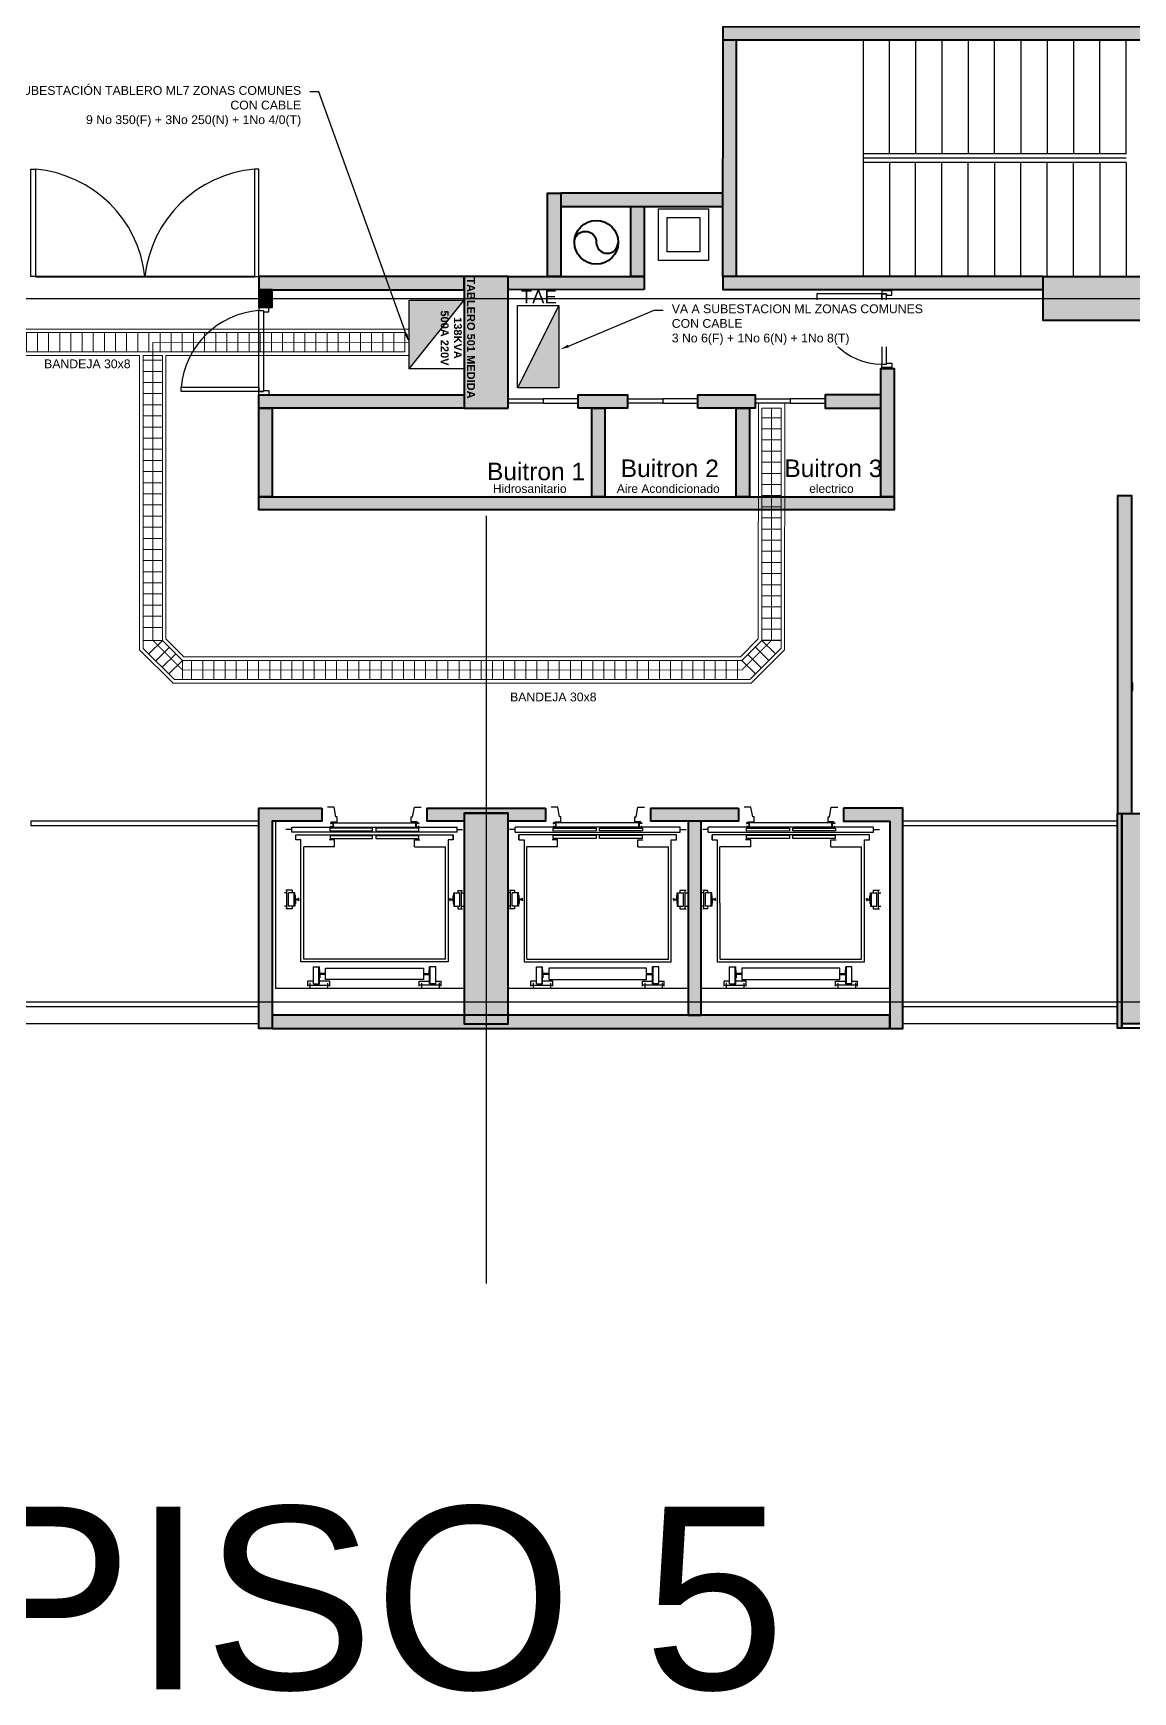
# Model space of a CAD drawing. Header units: millimetres. Extents: x -967 to 876, y -355 to 681.
# Drawn here: x 167.86 to 180.4, y -238.33 to -219.41 of the extents above; entities that cross this region are included whole.
import ezdxf
from ezdxf import colors
from ezdxf.entities.mleader import LeaderData, LeaderLine
from ezdxf.lldxf.tags import DXFTag
from ezdxf.math import Vec2, Vec3

# ---------------------------------------------------------------- set-up
doc = ezdxf.new("R2010")
doc.units = ezdxf.units.MM
for name, pattern in [('Center', [50.8, 31.75, -6.35, 6.35, -6.35]), ('DASHED2', [9.525, 6.35, -3.175]), ('HIDDEN', [9.525, 6.35, -3.175])]:
    doc.linetypes.add(name, pattern=pattern)
for name, color, linetype, lineweight in [('-CN-GYD-BANDEJA TIPO ESCALERA', 140, 'Continuous', 18), ('-CN-GYD-TUBERÍA ILUMINACION', 5, 'Continuous', 18), ('Estructura', 8, 'Continuous', 40), ('Muro', 9, 'Continuous', 40), ('Textos 1', 7, 'Continuous', 25), ('Vidrio', 8, 'Continuous', 30)]:
    doc.layers.add(name, color=color, linetype=linetype, lineweight=lineweight)
for name, color, linetype in [('0-amob', 8, 'Continuous'), ('1amobla', 253, 'Continuous'), ('AMOBLAMIENTO', 8, 'Continuous'), ('AREA PARQUEO', 8, 'Continuous'), ('ASCENSOR', 8, 'Continuous'), ('EJE-ESTRUCTURA', 8, 'Center'), ('F-2', 8, 'Continuous'), ('GG_PISO 5', 8, 'Continuous'), ('HACHTCOLUMNA', 250, 'Continuous'), ('JCA_HATCH 254', 252, 'Continuous'), ('MARCO', 4, 'Continuous'), ('MUEBLE', 8, 'Continuous'), ('PROYECCION', 8, 'DASHED2'), ('RE60', 7, 'Continuous'), ('TB', 7, 'Continuous')]:
    doc.layers.add(name, color=color, linetype=linetype)
doc.layers.add('DIM-25', color=8, linetype='Continuous', plot=False)
doc.styles.get("Standard").update_dxf_attribs({"font": 'arial.ttf'})
tags = doc.linetypes.add('AiX_LINE', pattern='A,0.5,-0.2,["AiX",Standard,S=0.1,R=0,X=-0.1,Y=-0.05],-0.25', length=0.95).pattern_tags.tags
tags[6] = DXFTag(74, 10)

# ---------------------------------------------------------------- blocks, each defined once
blk = doc.blocks.new('MARCOE-102')
for p, q in [((0, 0), (0, -2.5)), ((0, 0), (1.75, 0)), ((1.75, 0), (1.75, -0.45)), ((0, -2.5), (1.75, -2.5)), ((0.175, -0.175), (1.575, -0.175)), ((0.175, -0.175), (0.175, -2.325)), ((0.175, -2.325), (1.575, -2.325)), ((1.375, -0.45), (1.375, -0.275)), ((1.375, -0.275), (1.575, -0.275)), ((1.75, -0.45), (1.375, -0.45)), ((1.375, -2.05), (1.375, -2.225)), ((1.75, -2.05), (1.375, -2.05)), ((1.375, -2.225), (1.575, -2.225)), ((1.575, -0.275), (1.575, -0.175)), ((1.575, -2.325), (1.575, -2.225)), ((1.75, -2.5), (1.75, -2.05))]:
    blk.add_line(p, q)
at = {"layer": 'MARCO'}
blk.add_lwpolyline([(0, 0), (0, -2.5), (1.75, -2.5), (1.75, -2.05), (1.375, -2.05), (1.375, -2.225), (1.575, -2.225), (1.575, -2.325), (0.175, -2.325), (0.175, -0.175), (1.575, -0.175), (1.575, -0.275), (1.375, -0.275), (1.375, -0.45), (1.75, -0.45), (1.75, 0), (0, 0)], dxfattribs=at)
blk = doc.blocks.new('ASCENSOR')
at = {"layer": '0-amob'}
for p, q in [((-1.747, -0.512), (-1.859, -0.533)), ((-1.859, -0.533), (-1.859, -0.609)), ((-1.69, -0.498), (-1.747, -0.498)), ((-1.747, -0.498), (-1.747, -0.512)), ((-1.69, -0.564), (-1.69, -0.498)), ((-1.68, -0.564), (-1.69, -0.564))]:
    blk.add_line(p, q, dxfattribs=at)
blk.add_lwpolyline([(-1.68, -0.564), (-1.68, 0.413), (-1.69, 0.413), (-1.69, 0.347), (-1.747, 0.347), (-1.747, 0.361), (-1.859, 0.382), (-1.859, 0.458)], dxfattribs=at)
at = {"layer": 'ASCENSOR'}
for p, q in [((-0.88, 0.922), (-0.88, 0.95)), ((-0.73, 0.922), (-0.73, 0.95)), ((-1.63, -1.015), (-1.63, 0.869)), ((-1.575, 0.869), (-1.63, 0.869)), ((-1.605, 0.869), (-1.605, 0.932)), ((-1.575, 0.869), (-1.575, -1.015)), ((-1.485, 0.826), (-1.545, 0.826)), ((-1.545, 0.826), (-1.485, 0.826)), ((-1.545, -0.971), (-1.545, 0.826)), ((-1.485, 0.826), (-1.485, 0.766)), ((-1.485, 0.766), (-0.096, 0.766)), ((-0.91, 0.876), (-0.91, 0.932)), ((-0.7, 0.921), (-0.91, 0.921)), ((-0.91, 0.876), (-0.88, 0.876)), ((-0.73, 0.902), (-0.88, 0.902)), ((-0.88, 0.83), (-0.88, 0.902)), ((-0.73, 0.836), (-0.88, 0.836)), ((-0.88, 0.836), (-0.73, 0.836)), ((-0.85, 0.83), (-0.88, 0.83)), ((-0.85, 0.83), (-0.88, 0.83)), ((-0.85, 0.83), (-0.805, 0.83)), ((-0.85, 0.83), (-0.805, 0.83)), ((-0.85, 0.83), (-0.805, 0.83)), ((-0.85, 0.83), (-0.805, 0.83)), ((-0.85, 0.823), (-0.85, 0.83)), ((-0.85, 0.823), (-0.85, 0.83)), ((-0.809, 0.823), (-0.85, 0.823)), ((-0.809, 0.823), (-0.85, 0.823)), ((-0.816, 0.785), (-0.816, 0.792)), ((-0.816, 0.792), (-0.802, 0.792)), ((-0.809, 0.785), (-0.816, 0.785)), ((-0.809, 0.785), (-0.809, 0.823)), ((-0.802, 0.785), (-0.809, 0.785)), ((-0.76, 0.83), (-0.805, 0.83)), ((-0.76, 0.83), (-0.805, 0.83)), ((-0.76, 0.83), (-0.805, 0.83)), ((-0.76, 0.83), (-0.805, 0.83)), ((-0.802, 0.823), (-0.76, 0.823)), ((-0.802, 0.823), (-0.76, 0.823)), ((-0.802, 0.785), (-0.802, 0.823)), ((-0.795, 0.792), (-0.802, 0.792)), ((-0.802, 0.785), (-0.795, 0.785)), ((-0.795, 0.785), (-0.795, 0.792)), ((-0.76, 0.823), (-0.76, 0.83)), ((-0.76, 0.823), (-0.76, 0.83)), ((-0.76, 0.83), (-0.73, 0.83)), ((-0.76, 0.83), (-0.73, 0.83)), ((-0.73, 0.836), (-0.73, 0.902)), ((-0.73, 0.876), (-0.7, 0.876)), ((-0.73, 0.83), (-0.73, 0.836)), ((-0.7, 0.876), (-0.7, 0.932)), ((-0.096, 0.766), (-0.096, -0.911)), ((-1.405, 0.385), (-1.405, 0.735)), ((-0.126, 0.735), (-1.405, 0.735)), ((-0.126, 0.735), (-0.126, -0.88)), ((-0.036, 0.625), (-0.036, 0.555)), ((0.155, 0.625), (-0.036, 0.625)), ((0.184, 0.688), (0.128, 0.688)), ((0.128, 0.625), (0.128, 0.688)), ((0.147, 0.664), (0.21, 0.664)), ((0.155, 0.625), (0.155, 0.555)), ((0.173, 0.689), (0.173, 0.438)), ((-1.68, 0.434), (-1.671, 0.434)), ((-1.68, 0.434), (-1.671, 0.434)), ((-1.68, 0.399), (-1.68, 0.434)), ((-1.68, 0.399), (-1.68, 0.434)), ((-1.63, 0.399), (-1.68, 0.399)), ((-1.63, 0.399), (-1.68, 0.399)), ((-1.676, 0.43), (-1.674, 0.43)), ((-1.674, 0.43), (-1.676, 0.43)), ((-1.676, 0.402), (-1.676, 0.43)), ((-1.676, 0.43), (-1.676, 0.402)), ((-1.633, 0.402), (-1.676, 0.402)), ((-1.676, 0.402), (-1.633, 0.402)), ((-1.674, 0.426), (-1.674, 0.43)), ((-1.674, 0.426), (-1.674, 0.43)), ((-1.671, 0.426), (-1.674, 0.426)), ((-1.671, 0.426), (-1.674, 0.426)), ((-1.671, 0.434), (-1.671, 0.426)), ((-1.671, 0.434), (-1.671, 0.426)), ((-1.639, 0.434), (-1.639, 0.426)), ((-1.63, 0.434), (-1.639, 0.434)), ((-1.639, 0.434), (-1.63, 0.434)), ((-1.639, 0.426), (-1.639, 0.434)), ((-1.639, 0.426), (-1.635, 0.426)), ((-1.635, 0.426), (-1.639, 0.426)), ((-1.635, 0.43), (-1.633, 0.43)), ((-1.635, 0.426), (-1.635, 0.43)), ((-1.635, 0.43), (-1.635, 0.426)), ((-1.633, 0.43), (-1.635, 0.43)), ((-1.633, 0.402), (-1.633, 0.43)), ((-1.633, 0.402), (-1.633, 0.43)), ((-1.63, 0.399), (-1.63, 0.434)), ((-1.63, 0.434), (-1.63, 0.399)), ((-1.587, 0.433), (-1.618, 0.433)), ((-1.618, 0.433), (-1.618, -0.056)), ((-1.587, -0.056), (-1.587, 0.433)), ((-1.503, 0.434), (-1.534, 0.434)), ((-1.534, -0.056), (-1.534, 0.434)), ((-1.503, -0.056), (-1.503, 0.434)), ((-1.485, 0.385), (-1.485, 0.445)), ((-1.405, 0.385), (-1.485, 0.385)), ((0.155, 0.561), (-0.036, 0.561)), ((0.155, 0.555), (-0.036, 0.555)), ((-0.021, 0.485), (0.109, 0.485)), ((-0.021, -0.63), (-0.021, 0.485)), ((-0.001, 0.552), (-0.001, 0.555)), ((-0.001, 0.555), (0.041, 0.555)), ((0.038, 0.552), (-0.001, 0.552)), ((0.038, 0.491), (0.038, 0.552)), ((0.041, 0.555), (0.041, 0.491)), ((0.089, 0.555), (0.041, 0.555)), ((0.047, 0.555), (0.047, 0.491)), ((0.05, 0.491), (0.05, 0.552)), ((0.05, 0.552), (0.089, 0.552)), ((0.089, 0.552), (0.089, 0.555)), ((0.089, 0.552), (0.089, 0.555)), ((0.109, 0.485), (0.109, -0.63)), ((0.128, 0.438), (0.128, 0.555)), ((0.184, 0.438), (0.128, 0.438)), ((0.149, 0.463), (0.209, 0.463)), ((-1.618, -0.056), (-1.587, -0.056)), ((-1.587, -0.095), (-1.618, -0.095)), ((-1.618, -0.095), (-1.618, -0.583)), ((-1.587, -0.583), (-1.587, -0.095)), ((-1.534, -0.056), (-1.503, -0.056)), ((-1.503, -0.095), (-1.534, -0.095)), ((-1.534, -0.58), (-1.534, -0.095)), ((-1.503, -0.58), (-1.503, -0.095)), ((-1.405, -0.53), (-1.485, -0.53)), ((-1.485, -0.53), (-1.485, -0.59)), ((-1.405, -0.53), (-1.405, -0.88)), ((-1.618, -0.583), (-1.587, -0.583)), ((-1.534, -0.58), (-1.503, -0.58)), ((0.155, -0.7), (-0.036, -0.7)), ((-0.036, -0.77), (-0.036, -0.7)), ((0.155, -0.706), (-0.036, -0.706)), ((0.109, -0.63), (-0.021, -0.63)), ((-0.001, -0.697), (-0.001, -0.7)), ((0.038, -0.697), (-0.001, -0.697)), ((-0.001, -0.7), (0.041, -0.7)), ((0.038, -0.636), (0.038, -0.697)), ((0.041, -0.7), (0.041, -0.636)), ((0.047, -0.7), (0.047, -0.636)), ((0.089, -0.7), (0.047, -0.7)), ((0.05, -0.636), (0.05, -0.697)), ((0.05, -0.697), (0.089, -0.697)), ((0.089, -0.697), (0.089, -0.7)), ((0.184, -0.583), (0.128, -0.583)), ((0.128, -0.583), (0.128, -0.7)), ((0.149, -0.609), (0.209, -0.609)), ((0.155, -0.77), (0.155, -0.7)), ((0.173, -0.834), (0.173, -0.583)), ((-0.096, -0.911), (-1.485, -0.911)), ((-1.485, -0.911), (-1.485, -0.971)), ((-0.126, -0.88), (-1.405, -0.88)), ((-0.808, -0.936), (-0.815, -0.936)), ((-0.815, -0.936), (-0.815, -0.943)), ((-0.815, -0.943), (-0.801, -0.943)), ((-0.808, -0.936), (-0.808, -0.974)), ((-0.801, -0.936), (-0.808, -0.936)), ((-0.801, -0.936), (-0.801, -0.974)), ((-0.801, -0.936), (-0.794, -0.936)), ((-0.794, -0.943), (-0.801, -0.943)), ((-0.794, -0.936), (-0.794, -0.943)), ((0.155, -0.77), (-0.036, -0.77)), ((0.128, -0.77), (0.128, -0.833)), ((0.184, -0.833), (0.128, -0.833)), ((0.147, -0.809), (0.21, -0.809)), ((-1.575, -1.015), (-1.63, -1.015)), ((-1.605, -1.015), (-1.605, -1.083)), ((-1.485, -0.971), (-1.545, -0.971)), ((-0.91, -1.011), (-0.88, -1.011)), ((-0.91, -1.011), (-0.91, -1.083)), ((-0.7, -1.072), (-0.91, -1.072)), ((-0.85, -0.981), (-0.88, -0.981)), ((-0.85, -0.981), (-0.88, -0.981)), ((-0.88, -0.981), (-0.88, -1.052)), ((-0.73, -0.987), (-0.88, -0.987)), ((-0.88, -0.987), (-0.73, -0.987)), ((-0.73, -1.052), (-0.88, -1.052)), ((-0.88, -1.073), (-0.88, -1.1)), ((-0.808, -0.974), (-0.85, -0.974)), ((-0.808, -0.974), (-0.85, -0.974)), ((-0.85, -0.974), (-0.85, -0.981)), ((-0.85, -0.974), (-0.85, -0.981)), ((-0.85, -0.981), (-0.805, -0.981)), ((-0.85, -0.981), (-0.805, -0.981)), ((-0.85, -0.981), (-0.805, -0.981)), ((-0.85, -0.981), (-0.805, -0.981)), ((-0.76, -0.981), (-0.805, -0.981)), ((-0.76, -0.981), (-0.805, -0.981)), ((-0.76, -0.981), (-0.805, -0.981)), ((-0.76, -0.981), (-0.805, -0.981)), ((-0.801, -0.974), (-0.76, -0.974)), ((-0.801, -0.974), (-0.76, -0.974)), ((-0.76, -0.974), (-0.76, -0.981)), ((-0.76, -0.974), (-0.76, -0.981)), ((-0.76, -0.981), (-0.73, -0.981)), ((-0.76, -0.981), (-0.73, -0.981)), ((-0.73, -0.981), (-0.73, -0.987)), ((-0.73, -0.987), (-0.73, -1.052)), ((-0.73, -1.011), (-0.7, -1.011)), ((-0.73, -1.073), (-0.73, -1.1)), ((-0.7, -1.011), (-0.7, -1.083))]:
    blk.add_line(p, q, dxfattribs=at)
for centre, radius, start, end in [((0.044, 0.491), 0.006, 180, 270), ((0.044, 0.491), 0.003, 180, 270), ((0.044, 0.491), 0.006, 270, 0), ((0.044, 0.491), 0.003, 270, 0), ((0.044, -0.636), 0.006, 90, 180), ((0.044, -0.636), 0.003, 90, 180), ((0.044, -0.636), 0.006, 0, 90), ((0.044, -0.636), 0.003, 0, 90)]:
    blk.add_arc(centre, radius, start, end, dxfattribs=at)
for points in [[(-0.795, 0.792), (-0.795, 0.785), (-0.816, 0.785), (-0.816, 0.792)], [(-0.816, 0.785), (-0.816, 0.792), (-0.795, 0.785), (-0.816, 0.785)], [(-0.795, 0.785), (-0.816, 0.785), (-0.795, 0.792), (-0.816, 0.792)], [(-0.794, -0.943), (-0.794, -0.936), (-0.815, -0.936), (-0.815, -0.943)], [(-0.815, -0.936), (-0.815, -0.943), (-0.794, -0.936), (-0.815, -0.936)], [(-0.794, -0.936), (-0.815, -0.936), (-0.794, -0.943), (-0.815, -0.943)]]:
    blk.add_solid(points, dxfattribs=at)
at = {"layer": 'ASCENSOR', "xscale": 0.01999999999998181, "yscale": 0.01999999999998181, "zscale": 0.01999999999998181, "rotation": 270}
blk.add_blockref('MARCOE-102', (-1.63, -0.541), dxfattribs=at)
blk = doc.blocks.new('Est etapa 3 torre')
at = {"layer": 'HACHTCOLUMNA'}
h = blk.add_hatch(color=256, dxfattribs=at)
h.paths.add_polyline_path([(1123.55, -5959.124), (1123.05, -5959.124), (1123.05, -5957.624), (1123.55, -5957.624)])
h.paths.add_polyline_path([(1116.05, -5959.124), (1115.55, -5959.124), (1115.55, -5957.624), (1116.05, -5957.624)])
h.paths.add_polyline_path([(1139.548, -5959.124), (1139.048, -5959.124), (1139.048, -5957.624), (1139.548, -5957.624)])
h.paths.add_polyline_path([(1132.05, -5959.124), (1131.55, -5959.124), (1131.55, -5957.624), (1132.05, -5957.624)])
h.paths.add_polyline_path([(1140.048, -5967.649), (1140.048, -5968.149), (1138.548, -5968.149), (1138.548, -5967.649)])
h.paths.add_polyline_path([(1124.05, -5967.649), (1124.05, -5968.149), (1122.55, -5968.149), (1122.55, -5967.649)])
h.paths.add_polyline_path([(1131.05, -5967.649), (1131.05, -5968.149), (1132.55, -5968.149), (1132.55, -5967.649)])
h.paths.add_polyline_path([(1115.05, -5967.649), (1115.05, -5968.149), (1116.55, -5968.149), (1116.55, -5967.649)])
h.paths.add_polyline_path([(1140.048, -5975.649), (1140.048, -5976.149), (1138.548, -5976.149), (1138.548, -5975.649)])
h.paths.add_polyline_path([(1124.05, -5975.649), (1124.05, -5976.149), (1122.55, -5976.149), (1122.55, -5975.649)])
h.paths.add_polyline_path([(1131.05, -5975.649), (1131.05, -5976.149), (1132.55, -5976.149), (1132.55, -5975.649)])
h.paths.add_polyline_path([(1115.05, -5975.649), (1115.05, -5976.149), (1116.55, -5976.149), (1116.55, -5975.649)])
h.paths.add_polyline_path([(1140.048, -5985.749), (1140.048, -5986.249), (1138.548, -5986.249), (1138.548, -5985.749)])
h.paths.add_polyline_path([(1124.05, -5985.749), (1124.05, -5986.249), (1122.55, -5986.249), (1122.55, -5985.749)])
h.paths.add_polyline_path([(1131.05, -5985.749), (1131.05, -5986.249), (1132.55, -5986.249), (1132.55, -5985.749)])
h.paths.add_polyline_path([(1115.05, -5985.749), (1115.05, -5986.249), (1116.55, -5986.249), (1116.55, -5985.749)])
h.paths.add_polyline_path([(1140.048, -5993.749), (1140.048, -5994.249), (1138.548, -5994.249), (1138.548, -5993.749)])
h.paths.add_polyline_path([(1124.05, -5993.749), (1124.05, -5994.249), (1122.55, -5994.249), (1122.55, -5993.749)])
h.paths.add_polyline_path([(1131.05, -5993.749), (1131.05, -5994.249), (1132.55, -5994.249), (1132.55, -5993.749)])
h.paths.add_polyline_path([(1115.05, -5993.749), (1115.05, -5994.249), (1116.55, -5994.249), (1116.55, -5993.749)])
h.paths.add_polyline_path([(1132.05, -6003.426), (1131.55, -6003.426), (1131.55, -6004.922), (1132.05, -6004.922)])
h.paths.add_polyline_path([(1138.153, -6003.424), (1139.653, -6003.424), (1139.653, -6003.924), (1138.153, -6003.924)])
h.paths.add_polyline_path([(1116.05, -6004.924), (1116.05, -6003.424), (1115.55, -6003.424), (1115.55, -6004.924)])
h.paths.add_polyline_path([(1123.55, -6004.924), (1123.55, -6003.424), (1123.05, -6003.424), (1123.05, -6004.924)])
h.paths.add_polyline_path([(1139.048, -6011.949), (1139.048, -6009.549), (1139.548, -6009.549), (1139.548, -6011.949)])
h.paths.add_polyline_path([(1131.55, -6009.549), (1131.55, -6011.949), (1132.05, -6011.949), (1132.05, -6009.549)])
h.paths.add_polyline_path([(1123.05, -6009.549), (1123.05, -6011.949), (1123.55, -6011.949), (1123.55, -6009.549)])
h.paths.add_polyline_path([(1116.05, -6009.549), (1116.05, -6011.949), (1115.55, -6011.949), (1115.55, -6009.549)])
at = {"layer": 'EJE-ESTRUCTURA'}
for p, q in [((1131.8, -5955.354), (1131.8, -6014.914)), ((1113.67, -6003.674), (1145.333, -6003.674)), ((1113.531, -6011.699), (1145.333, -6011.699))]:
    blk.add_line(p, q, dxfattribs=at)
at = {"layer": 'Estructura'}
for points in [[(1132.05, -6004.924), (1132.05, -6003.424), (1131.55, -6003.424), (1131.55, -6004.924)], [(1138.153, -6003.424), (1139.653, -6003.424), (1139.653, -6003.924), (1138.153, -6003.924)], [(1131.55, -6009.549), (1131.55, -6011.949), (1132.05, -6011.949), (1132.05, -6009.549)], [(1139.048, -6011.949), (1139.048, -6009.549), (1139.548, -6009.549), (1139.548, -6011.949)]]:
    blk.add_lwpolyline(points, close=True, dxfattribs=at)
blk = doc.blocks.new('A$C66dadc9e')
at = {"layer": 'JCA_HATCH 254', "linetype": 'Continuous', "ltscale": 0.3, "transparency": 33554687}
h = blk.add_hatch(color=256, dxfattribs=at)
h.dxf.hatch_style = 1
h.paths.add_polyline_path([(20.083, -34.543), (12.035, -34.543), (12.035, -34.693), (20.083, -34.693)])
h = blk.add_hatch(color=256, dxfattribs=at)
h.dxf.hatch_style = 1
h.paths.add_polyline_path([(12.035, -37.392), (12.036, -34.693), (12.186, -34.693), (12.185, -37.392)])
h = blk.add_hatch(color=256, dxfattribs=at)
h.dxf.hatch_style = 1
h.paths.add_polyline_path([(12.035, -36.443), (10.185, -36.443), (10.185, -36.593), (12.035, -36.593)])
h.paths.add_polyline_path([(10.185, -36.443), (10.185, -37.393), (10.035, -37.393), (10.035, -36.443)])
h.paths.add_polyline_path([(11.135, -37.543), (9.584, -37.544), (9.584, -37.394), (11.135, -37.393)])
h.paths.add_polyline_path([(11.135, -36.593), (11.135, -37.393), (10.983, -37.393), (10.985, -36.593)])
h = blk.add_hatch(color=256, dxfattribs=at)
h.dxf.hatch_style = 1
h.paths.add_polyline_path([(9.084, -37.394), (6.743, -37.394), (6.743, -37.544), (9.084, -37.544)])
h = blk.add_hatch(color=256, dxfattribs=at)
h.dxf.hatch_style = 1
h.paths.add_polyline_path([(15.687, -37.392), (12.035, -37.393), (12.035, -37.543), (15.687, -37.542)])
h = blk.add_hatch(color=256, dxfattribs=at)
h.dxf.hatch_style = 1
h.paths.add_polyline_path([(6.743, -37.544), (6.743, -37.744), (6.893, -37.744), (6.893, -37.544)])
h = blk.add_hatch(color=256, dxfattribs=at)
h.dxf.hatch_style = 1
h.paths.add_polyline_path([(13.986, -39.906), (13.836, -39.906), (13.836, -38.445), (13.986, -38.445)])
h = blk.add_hatch(color=256, dxfattribs=at)
h.dxf.hatch_style = 1
h.paths.add_polyline_path([(6.743, -38.894), (6.743, -38.744), (9.084, -38.744), (9.084, -38.894)])
h = blk.add_hatch(color=256, dxfattribs=at)
h.dxf.hatch_style = 1
h.paths.add_polyline_path([(10.384, -38.894), (10.384, -38.744), (10.948, -38.744), (10.948, -38.894)])
h = blk.add_hatch(color=256, dxfattribs=at)
h.dxf.hatch_style = 1
h.paths.add_polyline_path([(11.748, -38.895), (11.748, -38.745), (12.402, -38.744), (12.402, -38.894)])
h = blk.add_hatch(color=256, dxfattribs=at)
h.dxf.hatch_style = 1
h.paths.add_polyline_path([(13.836, -38.895), (13.836, -38.745), (13.202, -38.744), (13.202, -38.894)])
h = blk.add_hatch(color=256, dxfattribs=at)
h.dxf.hatch_style = 1
h.paths.add_polyline_path([(6.744, -39.906), (6.743, -38.894), (6.893, -38.894), (6.894, -39.906)])
h = blk.add_hatch(color=256, dxfattribs=at)
h.dxf.hatch_style = 1
h.paths.add_polyline_path([(10.688, -39.906), (10.538, -39.906), (10.538, -38.894), (10.688, -38.894)])
h = blk.add_hatch(color=256, dxfattribs=at)
h.dxf.hatch_style = 1
h.paths.add_polyline_path([(12.337, -39.906), (12.187, -39.906), (12.187, -38.894), (12.337, -38.894)])
h = blk.add_hatch(color=256, dxfattribs=at)
h.dxf.hatch_style = 1
h.paths.add_polyline_path([(6.743, -39.906), (13.986, -39.906), (13.986, -40.056), (6.743, -40.056)])
h = blk.add_hatch(color=256, dxfattribs=at)
h.dxf.hatch_style = 1
h.paths.add_polyline_path([(16.696, -43.519), (16.696, -39.896), (16.532, -39.896), (16.532, -43.518)])
h = blk.add_hatch(color=256, dxfattribs=at)
h.dxf.hatch_style = 1
h.paths.add_polyline_path([(7.46, -43.458), (7.46, -43.608), (6.893, -43.608), (6.893, -45.972), (6.743, -45.972), (6.743, -43.458)])
h = blk.add_hatch(color=256, dxfattribs=at)
h.dxf.hatch_style = 1
h.paths.add_polyline_path([(10.012, -43.458), (10.012, -43.608), (9.584, -43.608), (9.584, -43.518), (9.084, -43.518), (9.084, -43.608), (8.66, -43.608), (8.66, -43.458)])
h = blk.add_hatch(color=256, dxfattribs=at)
h.dxf.hatch_style = 1
h.paths.add_polyline_path([(12.211, -43.458), (12.211, -43.608), (11.212, -43.608), (11.212, -43.458)])
h = blk.add_hatch(color=256, dxfattribs=at)
h.dxf.hatch_style = 1
h.paths.add_polyline_path([(13.411, -43.458), (13.411, -43.608), (13.936, -43.608), (13.936, -45.972), (14.086, -45.972), (14.086, -43.458)])
h = blk.add_hatch(color=256, dxfattribs=at)
h.dxf.hatch_style = 1
h.paths.add_polyline_path([(16.582, -45.968), (16.532, -45.968), (16.532, -43.519), (16.582, -43.519)])
h = blk.add_hatch(color=256, dxfattribs=at)
h.dxf.hatch_style = 1
h.paths.add_polyline_path([(11.637, -45.82), (11.787, -45.82), (11.787, -43.608), (11.637, -43.608), (11.637, -43.606), (11.637, -45.82), (11.637, -45.82)])
h = blk.add_hatch(color=256, dxfattribs=at)
h.dxf.hatch_style = 1
h.paths.add_polyline_path([(6.893, -45.972), (13.936, -45.972), (13.936, -45.82), (6.893, -45.82)])
at = {"layer": '1amobla', "linetype": 'Continuous', "ltscale": 0.3}
for p, q in [((6.743, -37.394), (6.743, -37.744)), ((6.756, -38.744), (6.843, -38.744))]:
    blk.add_line(p, q, dxfattribs=at)
at = {"layer": 'AMOBLAMIENTO'}
for points in [[(11.869, -36.621), (11.869, -37.211), (11.301, -37.211), (11.301, -36.621)], [(11.772, -36.719), (11.772, -37.113), (11.399, -37.113), (11.399, -36.719)]]:
    blk.add_lwpolyline(points, close=True, dxfattribs=at)
at = {"layer": 'AMOBLAMIENTO', "linetype": 'Continuous', "ltscale": 0.3}
blk.add_lwpolyline([(16.582, -45.919), (17.082, -45.919), (17.082, -43.519), (16.582, -43.519)], close=True, dxfattribs=at)
at = {"layer": 'AREA PARQUEO'}
for p, q in [((13.632, -34.692), (13.632, -37.392)), ((13.932, -35.992), (13.932, -34.692)), ((14.232, -34.692), (14.232, -35.992)), ((14.532, -34.692), (14.532, -35.992)), ((14.832, -34.692), (14.832, -35.992)), ((15.132, -35.992), (15.132, -34.692)), ((15.432, -34.692), (15.432, -35.992)), ((15.732, -34.692), (15.732, -35.992)), ((16.032, -34.692), (16.032, -35.992)), ((16.332, -35.992), (16.332, -34.692)), ((16.632, -35.992), (16.632, -34.692)), ((16.632, -35.992), (13.632, -35.992)), ((16.632, -36.042), (13.632, -36.042)), ((16.632, -36.092), (13.632, -36.092)), ((13.932, -36.092), (13.932, -37.392)), ((14.232, -37.392), (14.232, -36.092)), ((14.532, -37.392), (14.532, -36.092)), ((14.832, -37.392), (14.832, -36.092)), ((15.132, -36.092), (15.132, -37.392)), ((15.432, -37.392), (15.432, -36.092)), ((15.732, -37.392), (15.732, -36.092)), ((16.032, -37.392), (16.032, -36.092)), ((16.332, -36.092), (16.333, -37.393)), ((16.632, -36.092), (16.632, -37.392))]:
    blk.add_line(p, q, dxfattribs=at)
at = {"layer": 'DIM-25'}
blk.add_arc((13.855, -37.643), 0.751, 180.044, 269.4867, dxfattribs=at)
at = {"layer": 'F-2'}
for points in [[(13.899, -37.606), (13.961, -37.606), (13.961, -37.555), (13.848, -37.555), (13.848, -37.593), (13.899, -37.593), (13.899, -37.606)], [(13.861, -37.542), (13.861, -37.555), (13.948, -37.555), (13.948, -37.542)], [(6.794, -37.795), (6.856, -37.795), (6.856, -37.744), (6.743, -37.744), (6.743, -37.782), (6.794, -37.782), (6.794, -37.795)], [(13.899, -38.381), (13.961, -38.381), (13.961, -38.432), (13.848, -38.432), (13.848, -38.394), (13.899, -38.394), (13.899, -38.381)], [(13.861, -38.445), (13.861, -38.432), (13.948, -38.432), (13.948, -38.445)], [(6.794, -38.694), (6.856, -38.694), (6.856, -38.744), (6.744, -38.744), (6.744, -38.706), (6.794, -38.706), (6.794, -38.694)], [(16.696, -42.117), (16.708, -42.117), (16.708, -42.03), (16.696, -42.03)]]:
    blk.add_lwpolyline(points, dxfattribs=at)
for points in [[(13.899, -37.593), (13.848, -37.593), (13.848, -38.394), (13.899, -38.394)], [(6.794, -38.706), (6.743, -38.706), (6.743, -37.782), (6.794, -37.782)], [(6.743, -45.918), (6.743, -45.725), (3.964, -45.725), (3.964, -45.918)], [(16.532, -45.918), (16.532, -45.725), (14.086, -45.725), (14.086, -45.918)]]:
    blk.add_lwpolyline(points, close=True, dxfattribs=at)
at = {"layer": 'F-2', "elevation": -2415.091}
for points in [[(9.984, -38.788), (9.984, -38.838), (9.584, -38.838), (9.584, -38.788)], [(9.984, -38.788), (9.984, -38.838), (10.384, -38.838), (10.384, -38.788)], [(11.348, -38.788), (11.348, -38.838), (10.948, -38.838), (10.948, -38.788)], [(11.348, -38.788), (11.348, -38.838), (11.748, -38.838), (11.748, -38.788)], [(12.802, -38.788), (12.802, -38.838), (12.402, -38.838), (12.402, -38.788)], [(12.802, -38.788), (12.802, -38.838), (13.202, -38.838), (13.202, -38.788)]]:
    blk.add_lwpolyline(points, close=True, dxfattribs=at)
at = {"layer": 'MUEBLE', "linetype": 'ByBlock'}
for points in [[(4.195, -37.395), (4.144, -37.394), (4.144, -36.169), (4.195, -36.169)], [(6.693, -37.395), (6.743, -37.394), (6.743, -36.169), (6.693, -36.169)]]:
    blk.add_lwpolyline(points, close=True, dxfattribs=at)
at = {"layer": 'MUEBLE', "linetype": 'HIDDEN'}
for points in [[(13.848, -37.644), (13.848, -37.593), (13.104, -37.593), (13.104, -37.644)], [(6.744, -38.656), (6.744, -38.706), (5.856, -38.706), (5.856, -38.656)]]:
    blk.add_lwpolyline(points, close=True, dxfattribs=at)
at = {"layer": 'MUEBLE', "linetype": 'ByBlock'}
for centre, radius, start, end in [((4.074, -37.541), 1.377, 6.1422, 84.9773), ((6.813, -37.541), 1.377, 95.0212, 173.889), ((6.818, -38.745), 0.966, 94.4015, 174.684)]:
    blk.add_arc(centre, radius, start, end, dxfattribs=at)
at = {"layer": 'Muro'}
blk.add_line((4.195, -37.395), (6.693, -37.395), dxfattribs=at)
for points in [[(20.083, -34.543), (12.035, -34.543), (12.035, -34.693), (20.083, -34.693)], [(10.185, -36.443), (10.185, -37.393), (10.035, -37.393), (10.035, -36.443)], [(12.035, -36.443), (10.185, -36.443), (10.185, -36.593), (12.035, -36.593)], [(11.135, -36.593), (11.135, -37.393), (10.983, -37.393), (10.985, -36.593)], [(11.135, -37.543), (9.584, -37.544), (9.584, -37.394), (11.135, -37.393)], [(15.687, -37.392), (12.035, -37.393), (12.035, -37.543), (15.687, -37.542)], [(13.986, -39.906), (13.836, -39.906), (13.836, -38.445), (13.986, -38.445)], [(6.743, -38.894), (6.743, -38.744), (9.084, -38.744), (9.084, -38.894)], [(10.384, -38.894), (10.384, -38.744), (10.948, -38.744), (10.948, -38.894)], [(6.744, -39.906), (6.743, -38.894), (6.893, -38.894), (6.894, -39.906)], [(6.743, -39.906), (13.986, -39.906), (13.986, -40.056), (6.743, -40.056)], [(16.696, -43.519), (16.696, -39.896), (16.532, -39.896), (16.532, -43.518)], [(7.46, -43.458), (7.46, -43.608), (6.893, -43.608), (6.893, -45.972), (6.743, -45.972), (6.743, -43.458)], [(10.012, -43.458), (10.012, -43.608), (9.584, -43.608), (9.584, -43.518), (9.084, -43.518), (9.084, -43.608), (8.66, -43.608), (8.66, -43.458)], [(12.211, -43.458), (12.211, -43.608), (11.212, -43.608), (11.212, -43.458)], [(13.411, -43.458), (13.411, -43.608), (13.936, -43.608), (13.936, -45.972), (14.086, -45.972), (14.086, -43.458)], [(16.582, -45.968), (16.532, -45.968), (16.532, -43.519), (16.582, -43.519)], [(11.637, -45.82), (11.787, -45.82), (11.787, -45.82), (11.787, -43.608), (11.637, -43.608), (11.637, -43.606), (11.637, -43.606), (11.637, -43.606), (11.637, -45.82), (11.637, -45.82)], [(6.893, -45.972), (13.936, -45.972), (13.936, -45.82), (6.893, -45.82)], [(16.582, -45.968), (16.582, -45.918), (17.082, -45.918), (17.082, -45.968)]]:
    blk.add_lwpolyline(points, close=True, dxfattribs=at)
for points, elevation in [([(12.035, -37.392), (12.036, -34.693), (12.186, -34.693), (12.185, -37.392)], 1207.545), ([(11.748, -38.895), (11.748, -38.745), (12.402, -38.744), (12.402, -38.894)], -2415.091), ([(13.836, -38.895), (13.836, -38.745), (13.202, -38.744), (13.202, -38.894)], -2415.091), ([(10.688, -39.906), (10.538, -39.906), (10.538, -38.894), (10.688, -38.894)], 2415.091), ([(12.337, -39.906), (12.187, -39.906), (12.187, -38.894), (12.337, -38.894)], 1207.545)]:
    blk.add_lwpolyline(points, close=True, dxfattribs=dict(at, elevation=elevation))
at = {"layer": 'Muro', "ltscale": 0.1}
blk.add_lwpolyline([(10.34, -37.004, -1), (10.59, -37.004, 1), (10.84, -37.004)], format="xyb", dxfattribs=at)
at = {"layer": 'Muro'}
for points in [[(9.084, -37.394), (6.743, -37.394), (6.743, -37.544), (9.084, -37.544), (9.084, -37.394)], [(6.743, -37.544), (6.743, -37.744), (6.893, -37.744), (6.893, -37.544), (6.743, -37.544)]]:
    blk.add_lwpolyline(points, dxfattribs=at)
at = {"layer": 'Muro', "ltscale": 0.1}
blk.add_circle((10.59, -37.004), 0.25, dxfattribs=at)
at = {"layer": 'PROYECCION'}
for p, q in [((6.934, -43.608), (6.934, -45.518)), ((9.084, -45.518), (6.934, -45.518)), ((11.637, -45.518), (9.584, -45.518)), ((13.936, -45.518), (11.787, -45.518))]:
    blk.add_line(p, q, dxfattribs=at)
at = {"layer": 'Vidrio'}
for points in [[(6.743, -43.658), (6.743, -43.608), (4.144, -43.608), (4.144, -43.658)], [(16.532, -43.658), (16.532, -43.608), (14.086, -43.608), (14.086, -43.658)]]:
    blk.add_lwpolyline(points, close=True, dxfattribs=at)
at = {"layer": 'ASCENSOR', "rotation": 269.9943251266501}
blk.add_blockref('ASCENSOR', (8.134, -45.307), dxfattribs=at)
at = {"layer": 'ASCENSOR', "xscale": -1, "rotation": 90.0056748733478}
for p in [(10.533, -45.307), (12.736, -45.307)]:
    blk.add_blockref('ASCENSOR', p, dxfattribs=at)
at = {"layer": 'Muro'}
blk.add_blockref('Est etapa 3 torre', (-1122.466, 5966.03), dxfattribs=at)
blk = doc.blocks.new('TB')
at = {"layer": 'TB'}
h = blk.add_hatch(color=256, dxfattribs=at)
h.dxf.hatch_style = 1
h.paths.add_polyline_path([(0.1564, 0), (-0.1564, 0.1562), (-0.1564, 0)])
blk.add_lwpolyline([(-0.1564, 0.1562), (0.1564, 0.1562), (0.1564, 0), (-0.1564, 0)], close=True, dxfattribs=at)
blk.add_lwpolyline([(0.1564, 0), (-0.1564, 0.1562)], dxfattribs=at)

msp = doc.modelspace()

# ---------------------------------------------------------------- hatches: boundary and pattern name
at = {"layer": '-CN-GYD-BANDEJA TIPO ESCALERA'}
h = msp.add_hatch(dxfattribs=at)
h.set_pattern_fill('ANSI31', color=1, scale=0.04, angle=135)
h.paths.add_polyline_path([(169.118, -226.187), (169.338, -226.187), (169.338, -223.084), (169.118, -223.084)])
h = msp.add_hatch(dxfattribs=at)
h.set_pattern_fill('ANSI31', color=1, scale=0.04, angle=135)
h.set_pattern_definition([(180, (-1.03601, 0.86842), (0, -0.127), [])])
h.paths.add_polyline_path([(176.173, -226.34), (176.393, -226.34), (176.394, -223.684), (176.174, -223.684)])
h = msp.add_hatch(dxfattribs=at)
h.set_pattern_fill('ANSI31', color=1, scale=0.04, angle=45)
h.paths.add_polyline_path([(175.945, -226.563), (169.748, -226.563), (169.748, -226.783), (175.945, -226.783)])
at = {"layer": 'TB'}
h = msp.add_hatch(color=256, dxfattribs=at)
h.dxf.hatch_style = 1
h.paths.add_polyline_path([(172.15, -223.237), (172.779, -222.455), (172.15, -222.455)])

# ---------------------------------------------------------------- linework, layer by layer
at = {"layer": '-CN-GYD-BANDEJA TIPO ESCALERA', "color": 1, "lineweight": 13}
msp.add_line((169.378, -223.288), (169.378, -223.413), dxfattribs=at)
for points in [[(169.078, -223.083), (165.647, -223.083)], [(169.078, -223.083), (169.078, -223.413), (169.078, -226.193), (169.078, -226.442), (169.459, -226.823), (169.708, -226.823), (176.052, -226.823)], [(169.118, -223.084), (169.118, -226.187), (169.338, -226.187), (169.338, -223.084)], [(175.928, -226.523), (169.708, -226.523), (169.583, -226.523), (169.378, -226.318), (169.378, -226.193), (169.378, -223.083)], [(169.118, -225.972), (169.118, -226.426), (169.475, -226.783), (169.799, -226.783)], [(169.799, -226.563), (169.566, -226.563), (169.338, -226.335), (169.338, -225.972)], [(169.118, -226.335), (169.338, -226.335), (169.182, -226.49)], [(175.928, -226.783), (176.036, -226.783), (176.393, -226.425), (176.393, -226.164)], [(175.928, -226.563), (175.945, -226.563), (176.173, -226.335), (176.173, -226.164)], [(176.133, -226.318), (175.928, -226.523)], [(176.173, -226.335), (176.329, -226.49)], [(169.418, -226.414), (169.262, -226.57)], [(169.49, -226.487), (169.334, -226.642)], [(175.928, -226.823), (176.052, -226.823), (176.433, -226.442)], [(176.013, -226.495), (176.168, -226.651)], [(176.098, -226.41), (176.254, -226.565)], [(175.945, -226.563), (176.1, -226.718)]]:
    msp.add_lwpolyline(points, dxfattribs=at)
at = {"layer": '-CN-GYD-BANDEJA TIPO ESCALERA', "color": 1}
for points in [[(169.118, -223.084), (169.338, -223.084)], [(176.174, -223.684), (176.394, -223.684)], [(169.411, -226.718), (169.566, -226.563), (169.566, -226.783)], [(169.671, -226.563), (169.671, -226.783)], [(175.945, -226.563), (169.799, -226.563), (169.799, -226.783), (176.036, -226.783)]]:
    msp.add_lwpolyline(points, dxfattribs=at)
at = {"layer": '-CN-GYD-BANDEJA TIPO ESCALERA'}
msp.add_lwpolyline([(169.182, -223.116), (169.182, -223.116)], close=True, dxfattribs=at)
at = {"layer": '-CN-GYD-BANDEJA TIPO ESCALERA', "lineweight": 13}
msp.add_lwpolyline([(169.566, -223.043), (169.748, -223.043)], dxfattribs=at)
at = {"layer": '-CN-GYD-BANDEJA TIPO ESCALERA', "color": 1, "elevation": -2415.091}
msp.add_lwpolyline([(176.433, -226.442), (176.434, -223.628), (176.134, -223.628), (176.133, -226.318)], dxfattribs=at)
at = {"layer": '-CN-GYD-BANDEJA TIPO ESCALERA', "color": 1}
msp.add_lwpolyline([(176.173, -226.335), (176.393, -226.335), (176.394, -223.684), (176.174, -223.684)], close=True, dxfattribs=at)
at = {"layer": '-CN-GYD-TUBERÍA ILUMINACION', "color": 3, "linetype": 'AiX_LINE', "ltscale": 10, "const_width": 0.01}
for points in [[(172.15, -222.934), (169.228, -222.934)], [(169.228, -222.934), (169.228, -226.335), (169.566, -226.673), (175.946, -226.673)]]:
    msp.add_lwpolyline(points, dxfattribs=at)
at = {"layer": '-CN-GYD-TUBERÍA ILUMINACION', "color": 3, "linetype": 'AiX_LINE', "ltscale": 10, "elevation": -2415.091}
msp.add_lwpolyline([(176.284, -223.684, 0.01, 0.01, 0), (176.284, -226.335, 0.01, 0.01, 0), (175.946, -226.673, 0, 0, 0)], format="xyseb", dxfattribs=at)
at = {"layer": 'TB'}
for p, q in [((172.15, -223.237), (172.15, -222.455)), ((172.15, -222.455), (172.779, -222.455)), ((172.15, -223.237), (172.779, -222.455)), ((172.779, -222.455), (172.779, -223.237)), ((172.779, -223.237), (172.15, -223.237))]:
    msp.add_line(p, q, dxfattribs=at)

# ---------------------------------------------------------------- block references
msp.add_blockref('A$C66dadc9e', (163.695, -184.79))
at = {"layer": 'TB', "xscale": 3, "yscale": 3, "zscale": 1.5, "rotation": 90}
msp.add_blockref('TB', (173.857, -222.984), dxfattribs=at)

# ---------------------------------------------------------------- texts
at = {"layer": 'GG_PISO 5'}
for s, height, p in [('Buitron 1', 0.2, (173.039, -224.507)), ('Buitron 2', 0.2, (174.564, -224.471)), ('Buitron 3 ', 0.2, (176.43, -224.471)), ('Hidrosanitario', 0.09752, (173.106, -224.652)), ('Aire Acondicionado', 0.09752, (174.519, -224.652)), ('electrico', 0.0975, (176.713, -224.652))]:
    msp.add_text(s, height=height, rotation=359.9331, dxfattribs=at).set_placement(p)
at = {"layer": 'RE60', "insert": (156.886, -232.746), "char_height": 2, "attachment_point": 1}
msp.add_mtext_dynamic_manual_height_columns('\\pxqc;{\\H1.0417x;\\C6;\\P\\C256;PISO 5}', width=29.72935, gutter_width=2.5, heights=[0], dxfattribs=at)
at = {"layer": 'Textos 1', "color": 42, "true_color": 0xdd8108, "insert": (172.902, -222.116), "char_height": 0.09, "attachment_point": 1, "rotation": 270}
msp.add_mtext_dynamic_manual_height_columns('\\pxqc;{\\fArial|b1|i0|c0|p34;TABLERO 501 MEDIDA\\P138KVA\\P500A 220V}', width=1.53736, gutter_width=0.325, heights=[0], dxfattribs=at)
at = {"layer": 'Textos 1', "color": 42, "true_color": 0xdd8108, "insert": (173.426, -222.34), "char_height": 0.15, "width": 0.79397, "attachment_point": 1}
msp.add_mtext('\\A1;TAE', dxfattribs=at)
at = {"layer": 'Textos 1', "char_height": 0.1, "width": 4.25953, "attachment_point": 1}
for insert in [(167.989, -223.13), (173.302, -226.931)]:
    msp.add_mtext('BANDEJA 30x8 ', dxfattribs=dict(at, insert=insert))

# ---------------------------------------------------------------- next in the draw order: leaders
at = {"color": 7, "lineweight": 0}
ml = msp.add_multileader_mtext('Standard', dxfattribs=at)
ml.set_content('\\A1;VA A SUBESTACIÓN TABLERO ML7 ZONAS COMUNES\\PCON CABLE\\P9 No 350(F) + 3No 250(N) + 1No 4/0(T)', color=7)
ml.set_leader_properties()
ml.build(insert=Vec2(0, 0))
ml.multileader.update_dxf_attribs({"dogleg_length": 0.1, "arrow_head_size": 0.1})
ctx = ml.context
ctx.base_point, ctx.char_height, ctx.arrow_head_size, ctx.landing_gap_size, ctx.plane_origin = Vec3(167.195, -220.075), 0.1, 0.1, 0.1, Vec3(173.681, -215.36)
ctx.text_align_type = 2
notes = []
notes.append((ctx, [(1, (1, 1, 0), (171.12, -220.075), (-1, 0), 0.1, [(0, [(172.15, -222.934)], 0, [])])]))
ctx.mtext.insert, ctx.mtext.width, ctx.mtext.alignment, ctx.mtext.flow_direction = Vec3(170.92, -220.011), 3.62603, 3, 5
ctx.mtext.has_bg_fill, ctx.mtext.bg_color, ctx.mtext.bg_scale_factor, ctx.mtext.bg_transparency, ctx.mtext.use_window_bg_color = 1, -1027028792, 1.5, 0, 1
ml = msp.add_multileader_mtext('Standard', dxfattribs=at)
ml.set_content('{\\C256;VA A SUBESTACION ML ZONAS COMUNES\\P\\A1;\\C7;CON CABLE\\P3 No 6(F) + 1No 6(N) + 1No 8(T)}', color=7)
ml.set_leader_properties()
ml.build(insert=Vec2(0, 0))
ml.multileader.update_dxf_attribs({"dogleg_length": 0.1, "arrow_head_size": 0.1})
ctx = ml.context
ctx.base_point, ctx.char_height, ctx.arrow_head_size, ctx.landing_gap_size, ctx.plane_origin = Vec3(175.046, -222.567), 0.1, 0.1, 0.1, Vec3(178.124, -217.967)
notes.append((ctx, [(0, (1, 1, 0), (174.946, -222.567), (1, 0), 0.1, [(0, [(173.875, -223.015)], 0, [])])]))
ctx.mtext.insert, ctx.mtext.width, ctx.mtext.flow_direction = Vec3(175.146, -222.502), 2.85803, 5
ctx.mtext.has_bg_fill, ctx.mtext.bg_color, ctx.mtext.bg_scale_factor, ctx.mtext.bg_transparency, ctx.mtext.use_window_bg_color = 1, -1027028792, 1.5, 0, 1
for ctx, leaders in notes:
    for number, flags, end, landing, length, lines in leaders:
        leader = LeaderData()
        leader.index, (leader.has_last_leader_line, leader.has_dogleg_vector, leader.attachment_direction) = number, flags
        leader.last_leader_point, leader.dogleg_vector, leader.dogleg_length = Vec3(end), Vec3(landing), length
        for number, points, colour, breaks in lines:
            line = LeaderLine()
            line.index, line.vertices, line.color, line.breaks = number, Vec3.list(points), colors.encode_raw_color(colour), breaks
            leader.lines.append(line)
        ctx.leaders.append(leader)

# ---------------------------------------------------------------- next in the draw order: hatches: boundary and pattern name
at = {"layer": '-CN-GYD-BANDEJA TIPO ESCALERA'}
h = msp.add_hatch(dxfattribs=at)
h.set_pattern_fill('ANSI31', color=1, scale=0.04, angle=45)
h.set_pattern_definition([(90, (0.01961, 0), (-0.127, 0), [])])
h.paths.add_polyline_path([(165.695, -222.824), (165.695, -223.043), (172.102, -223.043), (172.102, -222.824)])

# ---------------------------------------------------------------- next in the draw order: linework, layer by layer
at = {"layer": '-CN-GYD-BANDEJA TIPO ESCALERA', "color": 1, "lineweight": 13}
msp.add_lwpolyline([(169.378, -223.083), (172.15, -223.083), (172.15, -222.784), (169.459, -222.784), (165.647, -222.784)], dxfattribs=at)
at = {"layer": '-CN-GYD-BANDEJA TIPO ESCALERA', "color": 1}
msp.add_lwpolyline([(165.695, -222.824), (165.695, -223.043), (172.102, -223.043), (172.102, -222.824)], close=True, dxfattribs=at)
msp.add_lwpolyline([(172.102, -222.824), (172.102, -223.043)], dxfattribs=at)

doc.saveas('drawing.dxf')
